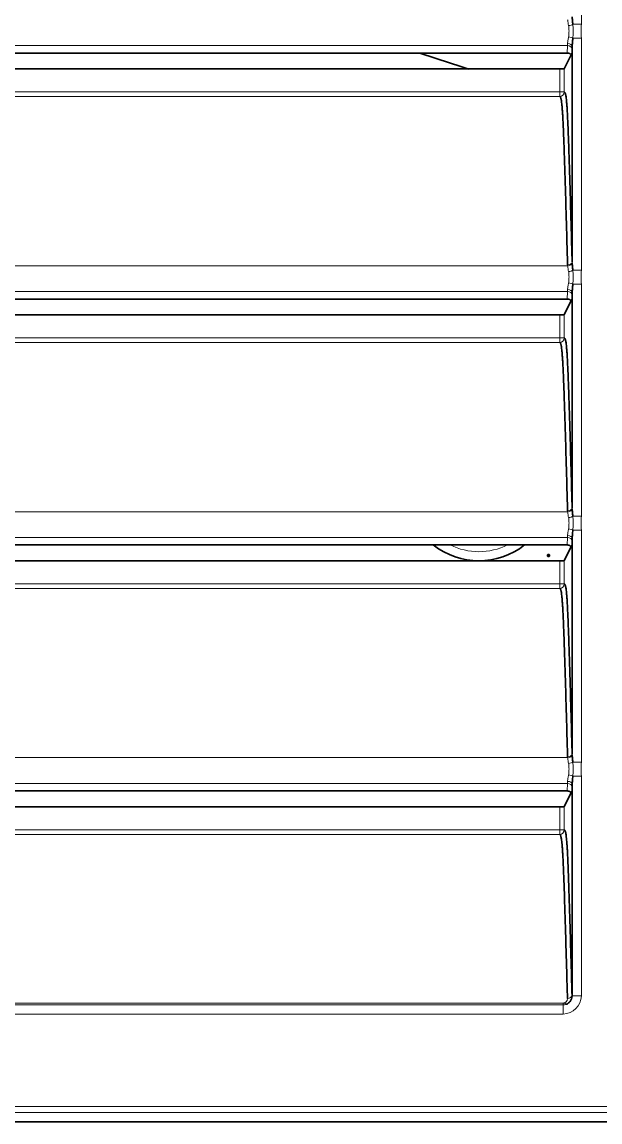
# Model space of a CAD drawing. Header units: inches. Extents: x -1096 to 3103, y -191 to 3207.
# Drawn here: x 646.9 to 678.4, y 1588.3 to 1648.2 of the extents above; entities that cross this region are included whole.
import ezdxf

# ---------------------------------------------------------------- set-up
doc = ezdxf.new("R2010")
doc.units = ezdxf.units.IN

msp = doc.modelspace()

# ---------------------------------------------------------------- linework, layer by layer
at = {"lineweight": 13}
for p, q in [((677.35, 1660.713), (677.35, 1648.079)), ((676.888, 1648.079), (677.35, 1648.079)), ((676.596, 1646.915), (619.14, 1646.915)), ((676.578, 1646.51), (676.596, 1646.915)), ((676.888, 1647.313), (677.35, 1647.313)), ((677.35, 1647.313), (677.35, 1634.679)), ((676.172, 1644.389), (676.172, 1645.641)), ((676.422, 1645.657), (676.422, 1644.389)), ((619.563, 1644.389), (676.172, 1644.389)), ((676.422, 1644.389), (676.172, 1644.389)), ((676.172, 1644.139), (676.172, 1644.389)), ((676.172, 1644.139), (619.563, 1644.139)), ((619.132, 1634.923), (676.604, 1634.923)), ((676.888, 1634.679), (677.35, 1634.679)), ((676.888, 1633.913), (677.35, 1633.913)), ((677.35, 1633.913), (677.35, 1621.279)), ((676.596, 1633.515), (619.14, 1633.515)), ((676.578, 1633.11), (676.596, 1633.515)), ((676.172, 1630.989), (676.172, 1632.241)), ((676.422, 1632.257), (676.422, 1630.989)), ((619.563, 1630.989), (676.172, 1630.989)), ((676.172, 1630.739), (619.563, 1630.739)), ((676.422, 1630.989), (676.172, 1630.989)), ((676.172, 1630.739), (676.172, 1630.989)), ((619.132, 1621.523), (676.604, 1621.523)), ((676.888, 1621.279), (677.35, 1621.279)), ((676.888, 1620.513), (677.35, 1620.513)), ((677.35, 1620.513), (677.35, 1607.879)), ((676.596, 1620.115), (619.14, 1620.115)), ((676.578, 1619.71), (676.596, 1620.115)), ((676.172, 1617.589), (676.172, 1618.841)), ((676.422, 1618.857), (676.422, 1617.589)), ((619.563, 1617.589), (676.172, 1617.589)), ((676.422, 1617.589), (676.172, 1617.589)), ((676.172, 1617.339), (676.172, 1617.589)), ((676.172, 1617.339), (619.563, 1617.339)), ((619.132, 1608.123), (676.604, 1608.123)), ((676.888, 1607.879), (677.35, 1607.879)), ((676.596, 1606.715), (619.14, 1606.715)), ((676.578, 1606.31), (676.596, 1606.715)), ((676.888, 1607.113), (677.35, 1607.113)), ((677.35, 1607.113), (677.35, 1595.157)), ((676.172, 1604.189), (676.172, 1605.441)), ((676.422, 1605.457), (676.422, 1604.189)), ((619.563, 1604.189), (676.172, 1604.189)), ((676.172, 1603.939), (619.563, 1603.939)), ((676.422, 1604.189), (676.172, 1604.189)), ((676.172, 1603.939), (676.172, 1604.189)), ((619.384, 1594.75), (676.351, 1594.75)), ((676.351, 1594.657), (619.384, 1594.657)), ((676.351, 1594.657), (676.351, 1594.75)), ((676.351, 1594.158), (676.351, 1594.657)), ((676.844, 1595.164), (676.851, 1595.157)), ((676.851, 1595.157), (677.35, 1595.157)), ((676.351, 1594.158), (619.384, 1594.158)), ((615.891, 1589.117), (740.844, 1589.117)), ((740.705, 1588.788), (616.03, 1588.788))]:
    msp.add_line(p, q, dxfattribs=at)
at = {"lineweight": 35}
for p, q in [((676.851, 1635.131), (676.851, 1646.864)), ((676.578, 1646.51), (619.157, 1646.51)), ((676.422, 1645.657), (676.797, 1646.403)), ((676.845, 1646.72), (676.828, 1646.319)), ((676.172, 1645.641), (619.563, 1645.641)), ((676.578, 1633.11), (619.157, 1633.11)), ((676.422, 1632.257), (676.797, 1633.003)), ((676.845, 1633.32), (676.828, 1632.919)), ((676.851, 1621.731), (676.851, 1633.464)), ((676.172, 1632.241), (619.563, 1632.241)), ((676.845, 1619.92), (676.828, 1619.519)), ((676.851, 1608.331), (676.851, 1620.064)), ((676.578, 1619.71), (619.157, 1619.71)), ((676.422, 1618.857), (676.797, 1619.603)), ((676.172, 1618.841), (619.563, 1618.841)), ((676.851, 1595.157), (676.851, 1606.664)), ((676.578, 1606.31), (619.157, 1606.31)), ((676.422, 1605.457), (676.797, 1606.203)), ((676.845, 1606.52), (676.828, 1606.119)), ((676.172, 1605.441), (619.563, 1605.441)), ((617.368, 1588.275), (739.368, 1588.275))]:
    msp.add_line(p, q, dxfattribs=at)
for centre, radius, start, end in [((688.368, 1703.141), 60, 250.71187, 253.40625), ((671.768, 1622.844), 4, 231.58688, 308.4075)]:
    msp.add_arc(centre, radius, start, end, dxfattribs=at)
at = {"lineweight": 13}
for start, end in [(243.57375, 270), (270, 296.42625)]:
    msp.add_arc((671.768, 1622.844), 3.5, start, end, dxfattribs=at)
for centre, major_axis, ratio, start_param, end_param in [((676.656, 1648.079), (-0.248, -0.033), 0.303681, 1.530952, 2.733575), ((676.656, 1647.313), (-0.248, 0.033), 0.303681, 3.54961, 4.752233), ((676.568, 1647.696), (0, 1), 0.043651, 3.816333, 3.983817), ((676.596, 1646.72), (-0.25, 0.011), 0.780579, 3.197456, 4.746449), ((676.601, 1646.864), (-0.25, 0.008), 0.665625, 3.188374, 4.733128), ((676.818, 1647.696), (0, 1.25), 0.034921, 3.816334, 3.983818), ((676.172, 1644.389), (-0.066, -0.241), 0.999345, 0.269342, 1.839802), ((676.601, 1635.131), (-0.25, -0.007), 0.626591, 1.553199, 3.096797), ((676.604, 1635.079), (-0.249, -0.018), 0.625593, 1.525244, 3.025641), ((676.656, 1634.679), (-0.248, -0.033), 0.303681, 1.530952, 2.733575), ((676.568, 1634.296), (0, 1), 0.043651, 3.816333, 3.983817), ((676.601, 1633.464), (-0.25, 0.008), 0.665625, 3.188374, 4.733128), ((676.656, 1633.913), (-0.248, 0.033), 0.303681, 3.54961, 4.752233), ((676.596, 1633.32), (-0.25, 0.011), 0.780579, 3.197456, 4.746449), ((676.818, 1634.296), (0, 1.25), 0.034921, 3.816334, 3.983818), ((676.172, 1630.989), (-0.066, -0.241), 0.999345, 0.269342, 1.839802), ((676.601, 1621.731), (-0.25, -0.007), 0.626591, 1.553199, 3.096797), ((676.604, 1621.679), (-0.249, -0.018), 0.625593, 1.525244, 3.025641), ((676.656, 1621.279), (-0.248, -0.033), 0.303681, 1.530952, 2.733575), ((676.656, 1620.513), (-0.248, 0.033), 0.303681, 3.54961, 4.752233), ((676.568, 1620.896), (0, 1), 0.043651, 3.816333, 3.983817), ((676.596, 1619.92), (-0.25, 0.011), 0.780579, 3.197456, 4.746449), ((676.601, 1620.064), (-0.25, 0.008), 0.665625, 3.188374, 4.733128), ((676.818, 1620.896), (0, 1.25), 0.034921, 3.816334, 3.983818), ((676.172, 1617.589), (-0.066, -0.241), 0.999345, 0.269342, 1.839802), ((676.601, 1608.331), (-0.25, -0.007), 0.626591, 1.553199, 3.096797), ((676.604, 1608.279), (-0.249, -0.018), 0.625593, 1.525244, 3.025641), ((676.656, 1607.879), (-0.248, -0.033), 0.303681, 1.530952, 2.733575), ((676.568, 1607.496), (0, 1), 0.043651, 3.816333, 3.983817), ((676.596, 1606.52), (-0.25, 0.011), 0.780579, 3.197456, 4.746449), ((676.601, 1606.664), (-0.25, 0.008), 0.665625, 3.188374, 4.733128), ((676.656, 1607.113), (-0.248, 0.033), 0.303681, 3.54961, 4.752233), ((676.818, 1607.496), (0, 1.25), 0.034921, 3.816334, 3.983818), ((676.172, 1604.189), (-0.066, -0.241), 0.999345, 0.269342, 1.839802), ((676.35, 1595.158), (0.708, -0.708), 0.998783, 5.498396, 7.067974), ((676.436, 1594.922), (-0.088, 0.234), 0.271456, 2.198039, 3.095191), ((676.35, 1595.158), (-0.355, 0.355), 0.996359, 2.702369, 3.926382), ((676.594, 1595.164), (-0.25, -0.007), 0.627253, 1.55315, 3.096767)]:
    msp.add_ellipse(centre, major_axis=major_axis, ratio=ratio, start_param=start_param, end_param=end_param, dxfattribs=at)
at = {"lineweight": 35}
for centre in [(676.172, 1645.658), (676.172, 1632.258), (676.172, 1618.858), (676.172, 1605.458)]:
    msp.add_ellipse(centre, major_axis=(0.25, 0), ratio=0.06935, start_param=4.712389, end_param=6.248279, dxfattribs=at)
at = {"lineweight": 13}
for points, knots in [([(676.656, 1648.002), (676.647, 1648.06), (676.636, 1648.116), (676.621, 1648.196), (676.617, 1648.222), (676.611, 1648.261), (676.609, 1648.273), (676.606, 1648.298), (676.605, 1648.311), (676.604, 1648.323)], [0, 0, 0, 0, 0.5, 0.5, 0.75, 0.75, 0.875, 0.875, 1, 1, 1, 1]), ([(676.656, 1647.39), (676.66, 1647.415), (676.663, 1647.44), (676.669, 1647.49), (676.671, 1647.515), (676.675, 1647.566), (676.676, 1647.592), (676.677, 1647.644), (676.678, 1647.67), (676.678, 1647.749), (676.676, 1647.8), (676.671, 1647.877), (676.669, 1647.902), (676.663, 1647.952), (676.66, 1647.977), (676.656, 1648.002)], [0, 0, 0, 0, 0.125, 0.125, 0.25, 0.25, 0.375, 0.375, 0.5, 0.5, 0.75, 0.75, 0.875, 0.875, 1, 1, 1, 1]), ([(676.888, 1648.079), (676.89, 1648.047), (676.892, 1648.015), (676.895, 1647.952), (676.897, 1647.92), (676.899, 1647.825), (676.9, 1647.761), (676.9, 1647.665), (676.9, 1647.633), (676.899, 1647.569), (676.898, 1647.536), (676.897, 1647.472), (676.895, 1647.44), (676.892, 1647.377), (676.89, 1647.345), (676.888, 1647.313)], [0, 0, 0, 0, 0.125, 0.125, 0.25, 0.25, 0.5, 0.5, 0.625, 0.625, 0.75, 0.75, 0.875, 0.875, 1, 1, 1, 1]), ([(677.35, 1648.079), (677.35, 1648.015), (677.349, 1647.951), (677.346, 1647.824), (677.345, 1647.76), (677.345, 1647.632), (677.346, 1647.568), (677.349, 1647.441), (677.35, 1647.377), (677.35, 1647.313)], [0, 0, 0, 0, 0.25, 0.25, 0.5, 0.5, 0.75, 0.75, 1, 1, 1, 1]), ([(676.601, 1647.03), (676.602, 1647.057), (676.605, 1647.084), (676.612, 1647.14), (676.617, 1647.169), (676.627, 1647.23), (676.633, 1647.26), (676.645, 1647.324), (676.651, 1647.357), (676.656, 1647.39)], [0, 0, 0, 0, 0.25, 0.25, 0.5, 0.5, 0.75, 0.75, 1, 1, 1, 1]), ([(676.656, 1634.602), (676.647, 1634.66), (676.636, 1634.716), (676.621, 1634.796), (676.617, 1634.822), (676.611, 1634.861), (676.609, 1634.873), (676.606, 1634.898), (676.605, 1634.911), (676.604, 1634.923)], [0, 0, 0, 0, 0.5, 0.5, 0.75, 0.75, 0.875, 0.875, 1, 1, 1, 1]), ([(676.656, 1633.99), (676.66, 1634.015), (676.663, 1634.04), (676.669, 1634.09), (676.671, 1634.115), (676.675, 1634.166), (676.676, 1634.192), (676.677, 1634.244), (676.678, 1634.27), (676.678, 1634.349), (676.676, 1634.4), (676.671, 1634.477), (676.669, 1634.502), (676.663, 1634.552), (676.66, 1634.577), (676.656, 1634.602)], [0, 0, 0, 0, 0.125, 0.125, 0.25, 0.25, 0.375, 0.375, 0.5, 0.5, 0.75, 0.75, 0.875, 0.875, 1, 1, 1, 1]), ([(676.888, 1634.679), (676.89, 1634.647), (676.892, 1634.615), (676.895, 1634.552), (676.897, 1634.52), (676.899, 1634.425), (676.9, 1634.361), (676.9, 1634.265), (676.9, 1634.233), (676.899, 1634.169), (676.898, 1634.136), (676.897, 1634.072), (676.895, 1634.04), (676.892, 1633.977), (676.89, 1633.945), (676.888, 1633.913)], [0, 0, 0, 0, 0.125, 0.125, 0.25, 0.25, 0.5, 0.5, 0.625, 0.625, 0.75, 0.75, 0.875, 0.875, 1, 1, 1, 1]), ([(677.35, 1634.679), (677.35, 1634.615), (677.349, 1634.551), (677.346, 1634.424), (677.345, 1634.36), (677.345, 1634.232), (677.346, 1634.168), (677.349, 1634.041), (677.35, 1633.977), (677.35, 1633.913)], [0, 0, 0, 0, 0.25, 0.25, 0.5, 0.5, 0.75, 0.75, 1, 1, 1, 1]), ([(676.601, 1633.63), (676.602, 1633.657), (676.605, 1633.684), (676.612, 1633.74), (676.617, 1633.769), (676.627, 1633.83), (676.633, 1633.86), (676.645, 1633.924), (676.651, 1633.957), (676.656, 1633.99)], [0, 0, 0, 0, 0.25, 0.25, 0.5, 0.5, 0.75, 0.75, 1, 1, 1, 1]), ([(676.656, 1621.202), (676.647, 1621.26), (676.636, 1621.316), (676.621, 1621.396), (676.617, 1621.422), (676.611, 1621.461), (676.609, 1621.473), (676.606, 1621.498), (676.605, 1621.511), (676.604, 1621.523)], [0, 0, 0, 0, 0.5, 0.5, 0.75, 0.75, 0.875, 0.875, 1, 1, 1, 1]), ([(676.656, 1620.59), (676.66, 1620.615), (676.663, 1620.64), (676.669, 1620.69), (676.671, 1620.715), (676.675, 1620.766), (676.676, 1620.792), (676.677, 1620.844), (676.678, 1620.87), (676.678, 1620.949), (676.676, 1621), (676.671, 1621.077), (676.669, 1621.102), (676.663, 1621.152), (676.66, 1621.177), (676.656, 1621.202)], [0, 0, 0, 0, 0.125, 0.125, 0.25, 0.25, 0.375, 0.375, 0.5, 0.5, 0.75, 0.75, 0.875, 0.875, 1, 1, 1, 1]), ([(676.888, 1621.279), (676.89, 1621.247), (676.892, 1621.215), (676.895, 1621.152), (676.897, 1621.12), (676.899, 1621.025), (676.9, 1620.961), (676.9, 1620.865), (676.9, 1620.833), (676.899, 1620.769), (676.898, 1620.736), (676.897, 1620.672), (676.895, 1620.64), (676.892, 1620.577), (676.89, 1620.545), (676.888, 1620.513)], [0, 0, 0, 0, 0.125, 0.125, 0.25, 0.25, 0.5, 0.5, 0.625, 0.625, 0.75, 0.75, 0.875, 0.875, 1, 1, 1, 1]), ([(677.35, 1621.279), (677.35, 1621.215), (677.349, 1621.151), (677.346, 1621.024), (677.345, 1620.96), (677.345, 1620.832), (677.346, 1620.768), (677.349, 1620.641), (677.35, 1620.577), (677.35, 1620.513)], [0, 0, 0, 0, 0.25, 0.25, 0.5, 0.5, 0.75, 0.75, 1, 1, 1, 1]), ([(676.601, 1620.23), (676.602, 1620.257), (676.605, 1620.284), (676.612, 1620.34), (676.617, 1620.369), (676.627, 1620.43), (676.633, 1620.46), (676.645, 1620.524), (676.651, 1620.557), (676.656, 1620.59)], [0, 0, 0, 0, 0.25, 0.25, 0.5, 0.5, 0.75, 0.75, 1, 1, 1, 1]), ([(676.656, 1607.802), (676.647, 1607.86), (676.636, 1607.916), (676.621, 1607.996), (676.617, 1608.022), (676.611, 1608.061), (676.609, 1608.073), (676.606, 1608.098), (676.605, 1608.111), (676.604, 1608.123)], [0, 0, 0, 0, 0.5, 0.5, 0.75, 0.75, 0.875, 0.875, 1, 1, 1, 1]), ([(676.888, 1607.879), (676.89, 1607.847), (676.892, 1607.815), (676.895, 1607.752), (676.897, 1607.72), (676.899, 1607.625), (676.9, 1607.561), (676.9, 1607.465), (676.9, 1607.433), (676.899, 1607.369), (676.898, 1607.336), (676.897, 1607.272), (676.895, 1607.24), (676.892, 1607.177), (676.89, 1607.145), (676.888, 1607.113)], [0, 0, 0, 0, 0.125, 0.125, 0.25, 0.25, 0.5, 0.5, 0.625, 0.625, 0.75, 0.75, 0.875, 0.875, 1, 1, 1, 1]), ([(677.35, 1607.879), (677.35, 1607.815), (677.349, 1607.751), (677.346, 1607.624), (677.345, 1607.56), (677.345, 1607.432), (677.346, 1607.368), (677.349, 1607.241), (677.35, 1607.177), (677.35, 1607.113)], [0, 0, 0, 0, 0.25, 0.25, 0.5, 0.5, 0.75, 0.75, 1, 1, 1, 1]), ([(676.656, 1607.19), (676.66, 1607.215), (676.663, 1607.24), (676.669, 1607.29), (676.671, 1607.315), (676.675, 1607.366), (676.676, 1607.392), (676.677, 1607.444), (676.678, 1607.47), (676.678, 1607.549), (676.676, 1607.6), (676.671, 1607.677), (676.669, 1607.702), (676.663, 1607.752), (676.66, 1607.777), (676.656, 1607.802)], [0, 0, 0, 0, 0.125, 0.125, 0.25, 0.25, 0.375, 0.375, 0.5, 0.5, 0.75, 0.75, 0.875, 0.875, 1, 1, 1, 1]), ([(676.601, 1606.83), (676.602, 1606.857), (676.605, 1606.884), (676.612, 1606.94), (676.617, 1606.969), (676.627, 1607.03), (676.633, 1607.06), (676.645, 1607.124), (676.651, 1607.157), (676.656, 1607.19)], [0, 0, 0, 0, 0.25, 0.25, 0.5, 0.5, 0.75, 0.75, 1, 1, 1, 1]), ([(676.351, 1594.75), (676.366, 1594.75), (676.38, 1594.751), (676.409, 1594.756), (676.423, 1594.76), (676.436, 1594.765)], [0, 0, 0, 0, 0.5, 0.5, 1, 1, 1, 1]), ([(676.521, 1594.687), (676.494, 1594.677), (676.465, 1594.669), (676.409, 1594.659), (676.38, 1594.657), (676.351, 1594.657)], [0, 0, 0, 0, 0.5, 0.5, 1, 1, 1, 1]), ([(676.436, 1594.765), (676.45, 1594.77), (676.463, 1594.777), (676.488, 1594.791), (676.499, 1594.8), (676.514, 1594.813), (676.519, 1594.817), (676.528, 1594.827), (676.533, 1594.832), (676.545, 1594.847), (676.552, 1594.857), (676.565, 1594.879), (676.571, 1594.89), (676.578, 1594.907), (676.58, 1594.913), (676.584, 1594.924), (676.585, 1594.93), (676.593, 1594.959), (676.595, 1594.983), (676.594, 1595.007)], [0, 0, 0, 0, 0.125, 0.125, 0.25, 0.25, 0.3125, 0.3125, 0.375, 0.375, 0.5, 0.5, 0.625, 0.625, 0.6875, 0.6875, 0.75, 0.75, 1, 1, 1, 1])]:
    msp.add_open_spline(points, degree=3, knots=knots, dxfattribs=at)
at = {"lineweight": 35}
for points, knots in [([(676.853, 1648.479), (676.854, 1648.448), (676.856, 1648.415), (676.862, 1648.35), (676.865, 1648.317), (676.874, 1648.217), (676.881, 1648.148), (676.888, 1648.079)], [0, 0, 0, 0, 0.25, 0.25, 0.5, 0.5, 1, 1, 1, 1]), ([(676.888, 1647.313), (676.884, 1647.274), (676.88, 1647.235), (676.873, 1647.157), (676.869, 1647.119), (676.862, 1647.044), (676.859, 1647.007), (676.853, 1646.934), (676.852, 1646.899), (676.851, 1646.864)], [0, 0, 0, 0, 0.25, 0.25, 0.5, 0.5, 0.75, 0.75, 1, 1, 1, 1]), ([(676.828, 1646.319), (676.828, 1646.332), (676.826, 1646.344), (676.821, 1646.362), (676.818, 1646.368), (676.813, 1646.381), (676.811, 1646.386), (676.801, 1646.404), (676.793, 1646.415), (676.775, 1646.436), (676.764, 1646.445), (676.741, 1646.463), (676.729, 1646.471), (676.709, 1646.481), (676.702, 1646.484), (676.687, 1646.49), (676.68, 1646.493), (676.658, 1646.5), (676.642, 1646.504), (676.61, 1646.509), (676.594, 1646.51), (676.578, 1646.51)], [0, 0, 0, 0, 0.125, 0.125, 0.1875, 0.1875, 0.25, 0.25, 0.375, 0.375, 0.5, 0.5, 0.625, 0.625, 0.6875, 0.6875, 0.75, 0.75, 0.875, 0.875, 1, 1, 1, 1]), ([(676.422, 1644.389), (676.428, 1644.388), (676.434, 1644.384), (676.446, 1644.373), (676.451, 1644.366), (676.463, 1644.345), (676.469, 1644.332), (676.478, 1644.307), (676.481, 1644.298), (676.486, 1644.278), (676.489, 1644.267), (676.504, 1644.207), (676.515, 1644.142), (676.532, 1644.01), (676.537, 1643.96), (676.548, 1643.849), (676.553, 1643.786), (676.561, 1643.683), (676.564, 1643.647), (676.569, 1643.572), (676.572, 1643.533), (676.58, 1643.41), (676.585, 1643.323), (676.599, 1643.05), (676.609, 1642.849), (676.622, 1642.531), (676.631, 1642.314), (676.64, 1642.087), (676.646, 1641.913), (676.648, 1641.855), (676.653, 1641.738), (676.655, 1641.679), (676.661, 1641.501), (676.665, 1641.381), (676.677, 1641.018), (676.685, 1640.773), (676.701, 1640.277), (676.709, 1640.026), (676.724, 1639.522), (676.732, 1639.268), (676.747, 1638.758), (676.754, 1638.502), (676.769, 1637.988), (676.777, 1637.73), (676.792, 1637.213), (676.799, 1636.954), (676.821, 1636.175), (676.836, 1635.653), (676.851, 1635.131)], [0, 0, 0, 0, 0.03125, 0.03125, 0.0625, 0.0625, 0.09375, 0.09375, 0.109375, 0.109375, 0.125, 0.125, 0.1875, 0.1875, 0.21875, 0.21875, 0.25, 0.25, 0.265625, 0.265625, 0.28125, 0.28125, 0.3125, 0.3125, 0.375, 0.375, 0.40625, 0.4375, 0.4375, 0.453125, 0.453125, 0.46875, 0.46875, 0.5, 0.5, 0.5625, 0.5625, 0.625, 0.625, 0.6875, 0.6875, 0.75, 0.75, 0.8125, 0.8125, 0.875, 0.875, 1, 1, 1, 1]), ([(676.601, 1634.974), (676.586, 1635.489), (676.572, 1636.004), (676.543, 1637.028), (676.528, 1637.538), (676.506, 1638.299), (676.498, 1638.552), (676.483, 1639.055), (676.476, 1639.306), (676.461, 1639.804), (676.453, 1640.051), (676.437, 1640.541), (676.429, 1640.784), (676.417, 1641.142), (676.413, 1641.261), (676.405, 1641.496), (676.401, 1641.612), (676.392, 1641.841), (676.388, 1641.954), (676.379, 1642.175), (676.37, 1642.392), (676.361, 1642.597), (676.352, 1642.795), (676.347, 1642.891), (676.337, 1643.074), (676.332, 1643.161), (676.325, 1643.263), (676.324, 1643.283), (676.321, 1643.323), (676.317, 1643.381), (676.313, 1643.435), (676.305, 1643.539), (676.3, 1643.601), (676.288, 1643.713), (676.283, 1643.763), (676.266, 1643.894), (676.254, 1643.959), (676.24, 1644.018), (676.237, 1644.029), (676.231, 1644.049), (676.228, 1644.058), (676.219, 1644.083), (676.213, 1644.096), (676.201, 1644.116), (676.196, 1644.124), (676.184, 1644.135), (676.178, 1644.138), (676.172, 1644.139)], [0, 0, 0, 0, 0.125, 0.125, 0.25, 0.25, 0.3125, 0.3125, 0.375, 0.375, 0.4375, 0.4375, 0.5, 0.5, 0.53125, 0.53125, 0.5625, 0.5625, 0.59375, 0.59375, 0.625, 0.65625, 0.65625, 0.6875, 0.6875, 0.71875, 0.71875, 0.726562, 0.726562, 0.734375, 0.75, 0.75, 0.78125, 0.78125, 0.8125, 0.8125, 0.875, 0.875, 0.890625, 0.890625, 0.90625, 0.90625, 0.9375, 0.9375, 0.96875, 0.96875, 1, 1, 1, 1]), ([(676.853, 1635.079), (676.854, 1635.048), (676.856, 1635.015), (676.862, 1634.95), (676.865, 1634.917), (676.874, 1634.817), (676.881, 1634.748), (676.888, 1634.679)], [0, 0, 0, 0, 0.25, 0.25, 0.5, 0.5, 1, 1, 1, 1]), ([(676.888, 1633.913), (676.884, 1633.874), (676.88, 1633.835), (676.873, 1633.757), (676.869, 1633.719), (676.862, 1633.644), (676.859, 1633.607), (676.853, 1633.534), (676.852, 1633.499), (676.851, 1633.464)], [0, 0, 0, 0, 0.25, 0.25, 0.5, 0.5, 0.75, 0.75, 1, 1, 1, 1]), ([(676.828, 1632.919), (676.828, 1632.932), (676.826, 1632.944), (676.821, 1632.962), (676.818, 1632.968), (676.813, 1632.981), (676.811, 1632.986), (676.801, 1633.004), (676.793, 1633.015), (676.775, 1633.036), (676.764, 1633.045), (676.741, 1633.063), (676.729, 1633.071), (676.709, 1633.081), (676.702, 1633.084), (676.687, 1633.09), (676.68, 1633.093), (676.658, 1633.1), (676.642, 1633.104), (676.61, 1633.109), (676.594, 1633.11), (676.578, 1633.11)], [0, 0, 0, 0, 0.125, 0.125, 0.1875, 0.1875, 0.25, 0.25, 0.375, 0.375, 0.5, 0.5, 0.625, 0.625, 0.6875, 0.6875, 0.75, 0.75, 0.875, 0.875, 1, 1, 1, 1]), ([(676.601, 1621.574), (676.586, 1622.089), (676.572, 1622.604), (676.543, 1623.628), (676.528, 1624.138), (676.506, 1624.899), (676.498, 1625.152), (676.483, 1625.655), (676.476, 1625.906), (676.461, 1626.404), (676.453, 1626.651), (676.437, 1627.141), (676.429, 1627.384), (676.417, 1627.742), (676.413, 1627.861), (676.405, 1628.096), (676.401, 1628.212), (676.392, 1628.441), (676.388, 1628.554), (676.379, 1628.775), (676.37, 1628.992), (676.361, 1629.197), (676.352, 1629.395), (676.347, 1629.491), (676.337, 1629.674), (676.332, 1629.761), (676.325, 1629.863), (676.324, 1629.883), (676.321, 1629.923), (676.317, 1629.981), (676.313, 1630.035), (676.305, 1630.139), (676.3, 1630.201), (676.288, 1630.313), (676.283, 1630.363), (676.266, 1630.494), (676.254, 1630.559), (676.24, 1630.618), (676.237, 1630.629), (676.231, 1630.649), (676.228, 1630.658), (676.219, 1630.683), (676.213, 1630.696), (676.201, 1630.716), (676.196, 1630.724), (676.184, 1630.735), (676.178, 1630.738), (676.172, 1630.739)], [0, 0, 0, 0, 0.125, 0.125, 0.25, 0.25, 0.3125, 0.3125, 0.375, 0.375, 0.4375, 0.4375, 0.5, 0.5, 0.53125, 0.53125, 0.5625, 0.5625, 0.59375, 0.59375, 0.625, 0.65625, 0.65625, 0.6875, 0.6875, 0.71875, 0.71875, 0.726563, 0.726563, 0.734375, 0.75, 0.75, 0.78125, 0.78125, 0.8125, 0.8125, 0.875, 0.875, 0.890625, 0.890625, 0.90625, 0.90625, 0.9375, 0.9375, 0.96875, 0.96875, 1, 1, 1, 1]), ([(676.422, 1630.989), (676.428, 1630.988), (676.434, 1630.984), (676.446, 1630.973), (676.451, 1630.966), (676.463, 1630.945), (676.469, 1630.932), (676.478, 1630.907), (676.481, 1630.898), (676.486, 1630.878), (676.489, 1630.867), (676.504, 1630.807), (676.515, 1630.742), (676.532, 1630.61), (676.537, 1630.56), (676.548, 1630.449), (676.553, 1630.386), (676.561, 1630.283), (676.564, 1630.247), (676.569, 1630.172), (676.572, 1630.133), (676.58, 1630.01), (676.585, 1629.923), (676.599, 1629.65), (676.609, 1629.449), (676.622, 1629.131), (676.631, 1628.914), (676.64, 1628.687), (676.646, 1628.513), (676.648, 1628.455), (676.653, 1628.338), (676.655, 1628.279), (676.661, 1628.101), (676.665, 1627.981), (676.677, 1627.618), (676.685, 1627.373), (676.701, 1626.877), (676.709, 1626.626), (676.724, 1626.122), (676.732, 1625.868), (676.747, 1625.358), (676.754, 1625.102), (676.769, 1624.588), (676.777, 1624.33), (676.792, 1623.813), (676.799, 1623.554), (676.821, 1622.775), (676.836, 1622.253), (676.851, 1621.731)], [0, 0, 0, 0, 0.03125, 0.03125, 0.0625, 0.0625, 0.09375, 0.09375, 0.109375, 0.109375, 0.125, 0.125, 0.1875, 0.1875, 0.21875, 0.21875, 0.25, 0.25, 0.265625, 0.265625, 0.28125, 0.28125, 0.3125, 0.3125, 0.375, 0.375, 0.40625, 0.4375, 0.4375, 0.453125, 0.453125, 0.46875, 0.46875, 0.5, 0.5, 0.5625, 0.5625, 0.625, 0.625, 0.6875, 0.6875, 0.75, 0.75, 0.8125, 0.8125, 0.875, 0.875, 1, 1, 1, 1]), ([(676.853, 1621.679), (676.854, 1621.648), (676.856, 1621.615), (676.862, 1621.55), (676.865, 1621.517), (676.874, 1621.417), (676.881, 1621.348), (676.888, 1621.279)], [0, 0, 0, 0, 0.25, 0.25, 0.5, 0.5, 1, 1, 1, 1]), ([(676.888, 1620.513), (676.884, 1620.474), (676.88, 1620.435), (676.873, 1620.357), (676.869, 1620.319), (676.862, 1620.244), (676.859, 1620.207), (676.853, 1620.134), (676.852, 1620.099), (676.851, 1620.064)], [0, 0, 0, 0, 0.25, 0.25, 0.5, 0.5, 0.75, 0.75, 1, 1, 1, 1]), ([(676.828, 1619.519), (676.828, 1619.532), (676.826, 1619.544), (676.821, 1619.562), (676.818, 1619.568), (676.813, 1619.581), (676.811, 1619.586), (676.801, 1619.604), (676.793, 1619.615), (676.775, 1619.636), (676.764, 1619.645), (676.741, 1619.663), (676.729, 1619.671), (676.709, 1619.681), (676.702, 1619.684), (676.687, 1619.69), (676.68, 1619.693), (676.658, 1619.7), (676.642, 1619.704), (676.61, 1619.709), (676.594, 1619.71), (676.578, 1619.71)], [0, 0, 0, 0, 0.125, 0.125, 0.1875, 0.1875, 0.25, 0.25, 0.375, 0.375, 0.5, 0.5, 0.625, 0.625, 0.6875, 0.6875, 0.75, 0.75, 0.875, 0.875, 1, 1, 1, 1]), ([(676.422, 1617.589), (676.428, 1617.588), (676.434, 1617.584), (676.446, 1617.573), (676.451, 1617.566), (676.463, 1617.545), (676.469, 1617.532), (676.478, 1617.507), (676.481, 1617.498), (676.486, 1617.478), (676.489, 1617.467), (676.504, 1617.407), (676.515, 1617.342), (676.532, 1617.21), (676.537, 1617.16), (676.548, 1617.049), (676.553, 1616.986), (676.561, 1616.883), (676.564, 1616.847), (676.569, 1616.772), (676.572, 1616.733), (676.58, 1616.61), (676.585, 1616.523), (676.599, 1616.25), (676.609, 1616.049), (676.622, 1615.731), (676.631, 1615.514), (676.64, 1615.287), (676.646, 1615.113), (676.648, 1615.055), (676.653, 1614.938), (676.655, 1614.879), (676.661, 1614.701), (676.665, 1614.581), (676.677, 1614.218), (676.685, 1613.973), (676.701, 1613.477), (676.709, 1613.226), (676.724, 1612.722), (676.732, 1612.468), (676.747, 1611.958), (676.754, 1611.702), (676.769, 1611.188), (676.777, 1610.93), (676.792, 1610.413), (676.799, 1610.154), (676.821, 1609.375), (676.836, 1608.853), (676.851, 1608.331)], [0, 0, 0, 0, 0.03125, 0.03125, 0.0625, 0.0625, 0.09375, 0.09375, 0.109375, 0.109375, 0.125, 0.125, 0.1875, 0.1875, 0.21875, 0.21875, 0.25, 0.25, 0.265625, 0.265625, 0.28125, 0.28125, 0.3125, 0.3125, 0.375, 0.375, 0.40625, 0.4375, 0.4375, 0.453125, 0.453125, 0.46875, 0.46875, 0.5, 0.5, 0.5625, 0.5625, 0.625, 0.625, 0.6875, 0.6875, 0.75, 0.75, 0.8125, 0.8125, 0.875, 0.875, 1, 1, 1, 1]), ([(676.601, 1608.174), (676.586, 1608.689), (676.572, 1609.204), (676.543, 1610.228), (676.528, 1610.738), (676.506, 1611.499), (676.498, 1611.752), (676.483, 1612.255), (676.476, 1612.506), (676.461, 1613.004), (676.453, 1613.251), (676.437, 1613.741), (676.429, 1613.984), (676.417, 1614.342), (676.413, 1614.461), (676.405, 1614.696), (676.401, 1614.812), (676.392, 1615.041), (676.388, 1615.154), (676.379, 1615.375), (676.37, 1615.592), (676.361, 1615.797), (676.352, 1615.995), (676.347, 1616.091), (676.337, 1616.274), (676.332, 1616.361), (676.325, 1616.463), (676.324, 1616.483), (676.321, 1616.523), (676.317, 1616.581), (676.313, 1616.635), (676.305, 1616.739), (676.3, 1616.801), (676.288, 1616.913), (676.283, 1616.963), (676.266, 1617.094), (676.254, 1617.159), (676.24, 1617.218), (676.237, 1617.229), (676.231, 1617.249), (676.228, 1617.258), (676.219, 1617.283), (676.213, 1617.296), (676.201, 1617.316), (676.196, 1617.324), (676.184, 1617.335), (676.178, 1617.338), (676.172, 1617.339)], [0, 0, 0, 0, 0.125, 0.125, 0.25, 0.25, 0.3125, 0.3125, 0.375, 0.375, 0.4375, 0.4375, 0.5, 0.5, 0.53125, 0.53125, 0.5625, 0.5625, 0.59375, 0.59375, 0.625, 0.65625, 0.65625, 0.6875, 0.6875, 0.71875, 0.71875, 0.726562, 0.726562, 0.734375, 0.75, 0.75, 0.78125, 0.78125, 0.8125, 0.8125, 0.875, 0.875, 0.890625, 0.890625, 0.90625, 0.90625, 0.9375, 0.9375, 0.96875, 0.96875, 1, 1, 1, 1]), ([(676.853, 1608.279), (676.854, 1608.248), (676.856, 1608.215), (676.862, 1608.15), (676.865, 1608.117), (676.874, 1608.017), (676.881, 1607.948), (676.888, 1607.879)], [0, 0, 0, 0, 0.25, 0.25, 0.5, 0.5, 1, 1, 1, 1]), ([(676.888, 1607.113), (676.884, 1607.074), (676.88, 1607.035), (676.873, 1606.957), (676.869, 1606.919), (676.862, 1606.844), (676.859, 1606.807), (676.853, 1606.734), (676.852, 1606.699), (676.851, 1606.664)], [0, 0, 0, 0, 0.25, 0.25, 0.5, 0.5, 0.75, 0.75, 1, 1, 1, 1]), ([(676.828, 1606.119), (676.828, 1606.132), (676.826, 1606.144), (676.821, 1606.162), (676.818, 1606.168), (676.813, 1606.181), (676.811, 1606.186), (676.801, 1606.204), (676.793, 1606.215), (676.775, 1606.236), (676.764, 1606.245), (676.741, 1606.263), (676.729, 1606.271), (676.709, 1606.281), (676.702, 1606.284), (676.687, 1606.29), (676.68, 1606.293), (676.658, 1606.3), (676.642, 1606.304), (676.61, 1606.309), (676.594, 1606.31), (676.578, 1606.31)], [0, 0, 0, 0, 0.125, 0.125, 0.1875, 0.1875, 0.25, 0.25, 0.375, 0.375, 0.5, 0.5, 0.625, 0.625, 0.6875, 0.6875, 0.75, 0.75, 0.875, 0.875, 1, 1, 1, 1]), ([(676.594, 1595.007), (676.58, 1595.512), (676.566, 1596.016), (676.537, 1597.019), (676.523, 1597.519), (676.501, 1598.264), (676.494, 1598.512), (676.479, 1599.004), (676.471, 1599.25), (676.456, 1599.737), (676.449, 1599.978), (676.434, 1600.457), (676.426, 1600.694), (676.414, 1601.044), (676.41, 1601.16), (676.404, 1601.332), (676.402, 1601.389), (676.397, 1601.502), (676.395, 1601.558), (676.389, 1601.726), (676.381, 1601.945), (676.372, 1602.155), (676.358, 1602.462), (676.349, 1602.655), (676.334, 1602.919), (676.329, 1603.003), (676.323, 1603.101), (676.322, 1603.12), (676.319, 1603.158), (676.315, 1603.214), (676.311, 1603.266), (676.303, 1603.365), (676.297, 1603.424), (676.286, 1603.531), (676.281, 1603.579), (676.264, 1603.704), (676.253, 1603.766), (676.238, 1603.823), (676.235, 1603.834), (676.23, 1603.853), (676.227, 1603.861), (676.218, 1603.885), (676.212, 1603.897), (676.201, 1603.917), (676.195, 1603.924), (676.184, 1603.935), (676.178, 1603.938), (676.172, 1603.939)], [0, 0, 0, 0, 0.125, 0.125, 0.25, 0.25, 0.3125, 0.3125, 0.375, 0.375, 0.4375, 0.4375, 0.5, 0.5, 0.53125, 0.53125, 0.546875, 0.546875, 0.5625, 0.5625, 0.59375, 0.625, 0.625, 0.6875, 0.6875, 0.71875, 0.71875, 0.726562, 0.726562, 0.734375, 0.75, 0.75, 0.78125, 0.78125, 0.8125, 0.8125, 0.875, 0.875, 0.890625, 0.890625, 0.90625, 0.90625, 0.9375, 0.9375, 0.96875, 0.96875, 1, 1, 1, 1]), ([(676.422, 1604.189), (676.428, 1604.188), (676.434, 1604.185), (676.445, 1604.174), (676.451, 1604.167), (676.462, 1604.147), (676.468, 1604.134), (676.477, 1604.11), (676.479, 1604.101), (676.485, 1604.082), (676.488, 1604.072), (676.502, 1604.014), (676.513, 1603.952), (676.53, 1603.826), (676.535, 1603.779), (676.546, 1603.672), (676.551, 1603.612), (676.559, 1603.513), (676.562, 1603.479), (676.566, 1603.425), (676.567, 1603.406), (676.57, 1603.369), (676.571, 1603.349), (676.577, 1603.252), (676.582, 1603.168), (676.597, 1602.904), (676.606, 1602.711), (676.619, 1602.403), (676.628, 1602.192), (676.637, 1601.971), (676.645, 1601.746), (676.649, 1601.631), (676.657, 1601.4), (676.661, 1601.283), (676.673, 1600.929), (676.681, 1600.689), (676.697, 1600.204), (676.705, 1599.959), (676.72, 1599.466), (676.727, 1599.217), (676.742, 1598.718), (676.75, 1598.467), (676.764, 1597.964), (676.772, 1597.711), (676.786, 1597.204), (676.794, 1596.95), (676.815, 1596.187), (676.83, 1595.676), (676.844, 1595.164)], [0, 0, 0, 0, 0.03125, 0.03125, 0.0625, 0.0625, 0.09375, 0.09375, 0.109375, 0.109375, 0.125, 0.125, 0.1875, 0.1875, 0.21875, 0.21875, 0.25, 0.25, 0.265625, 0.265625, 0.273438, 0.273438, 0.28125, 0.28125, 0.3125, 0.3125, 0.375, 0.375, 0.40625, 0.4375, 0.4375, 0.46875, 0.46875, 0.5, 0.5, 0.5625, 0.5625, 0.625, 0.625, 0.6875, 0.6875, 0.75, 0.75, 0.8125, 0.8125, 0.875, 0.875, 1, 1, 1, 1]), ([(676.844, 1595.164), (676.845, 1595.138), (676.842, 1595.089), (676.831, 1595.04), (676.821, 1595.004), (676.817, 1594.992), (676.808, 1594.968), (676.804, 1594.956), (676.788, 1594.922), (676.776, 1594.9), (676.748, 1594.857), (676.732, 1594.837), (676.697, 1594.799), (676.678, 1594.781), (676.638, 1594.748), (676.616, 1594.734), (676.57, 1594.707), (676.546, 1594.696), (676.521, 1594.687)], [0, 0, 0, 0, 0.125, 0.25, 0.25, 0.3125, 0.3125, 0.375, 0.375, 0.5, 0.5, 0.625, 0.625, 0.75, 0.75, 0.875, 0.875, 1, 1, 1, 1])]:
    msp.add_open_spline(points, degree=3, knots=knots, dxfattribs=at)
at = {"lineweight": 13}
for points in [[(676.604, 1634.923), (676.602, 1634.94), (676.601, 1634.957), (676.601, 1634.974)], [(676.851, 1635.131), (676.851, 1635.114), (676.852, 1635.096), (676.853, 1635.079)], [(676.851, 1621.731), (676.851, 1621.714), (676.852, 1621.696), (676.853, 1621.679)], [(676.604, 1621.523), (676.602, 1621.54), (676.601, 1621.557), (676.601, 1621.574)], [(676.604, 1608.123), (676.602, 1608.14), (676.601, 1608.157), (676.601, 1608.174)], [(676.851, 1608.331), (676.851, 1608.314), (676.852, 1608.296), (676.853, 1608.279)]]:
    msp.add_open_spline(points, degree=3, dxfattribs=at)
at = {"lineweight": 70}
msp.add_point((675.568, 1619.141), dxfattribs=at)

doc.saveas('drawing.dxf')
